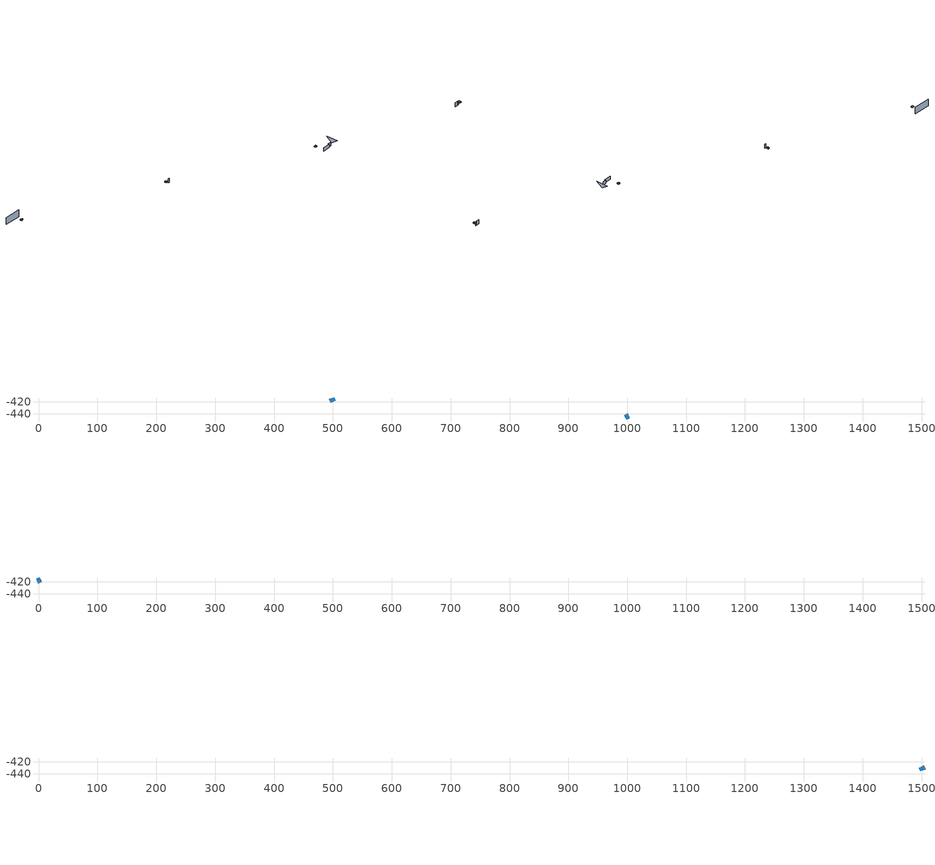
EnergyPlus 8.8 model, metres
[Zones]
1Perim
 floor adiabatic (115mmSandLimeBrick): 501.09,-418.93 496.94,-420.72 494.57,-415.2 498.72,-413.42 z0
 wall outside (U0-4): 501.09,-418.93 498.72,-413.42 z0:3.04
 wall to 1Core (115mmSandLimeBrick): 494.57,-415.2 496.94,-420.72 z0:3.04
 wall adiabatic (115mmSandLimeBrick): 498.72,-413.42 494.57,-415.2 / 496.94,-420.72 501.09,-418.93 z0:3.04
 window (Double): 501.05,-418.84 498.76,-413.51 z0.85:2.11
 ceiling adiabatic (115mmSandLimeBrick): 501.09,-418.93 498.72,-413.42 495.4,-414.85 497.77,-420.36 z3.04
 roof outside (U0-3): 497.77,-420.36 495.4,-414.85 494.57,-415.2 496.94,-420.72 z3.04
1Core
 floor adiabatic (115mmSandLimeBrick): 496.94,-420.72 496.56,-420.88 494.19,-415.37 494.57,-415.2 z0
 wall adiabatic (115mmSandLimeBrick): 494.57,-415.2 494.19,-415.37 496.56,-420.88 496.94,-420.72 z0:3.04
 ceiling adiabatic (115mmSandLimeBrick): 496.94,-420.72 494.57,-415.2 494.26,-415.34 496.63,-420.85 z3.04
 roof outside (U0-3): 496.63,-420.85 494.26,-415.34 494.19,-415.37 496.56,-420.88 z3.04
2Perim
 floor adiabatic (115mmSandLimeBrick): 997.17,-447.25 995.52,-443.04 1001.1,-440.84 1002.76,-445.05 z0
 wall outside (U0-4): 997.17,-447.25 1002.76,-445.05 z0:3.04
 wall to 2Core (115mmSandLimeBrick): 1001.1,-440.84 995.52,-443.04 z0:3.04
 wall adiabatic (115mmSandLimeBrick): 1002.76,-445.05 1001.1,-440.84 / 995.52,-443.04 997.17,-447.25 z0:3.04
 window (Double): 997.26,-447.21 1002.66,-445.09 z0.85:2.11
 ceiling adiabatic (115mmSandLimeBrick): 997.17,-447.25 1002.76,-445.05 1001.43,-441.68 995.85,-443.88 z3.04
 roof outside (U0-3): 995.85,-443.88 1001.43,-441.68 1001.1,-440.84 995.52,-443.04 z3.04
2Core
 floor adiabatic (115mmSandLimeBrick): 995.52,-443.04 995.37,-442.65 1000.95,-440.46 1001.1,-440.84 z0
 wall adiabatic (115mmSandLimeBrick): 1001.1,-440.84 1000.95,-440.46 995.37,-442.65 995.52,-443.04 z0:3.04
 ceiling adiabatic (115mmSandLimeBrick): 995.52,-443.04 1001.1,-440.84 1000.98,-440.53 995.4,-442.73 z3.04
 roof outside (U0-3): 995.4,-442.73 1000.98,-440.53 1000.95,-440.46 995.37,-442.65 z3.04
0Perim
 floor adiabatic (115mmSandLimeBrick): 2.8,-415.15 4.58,-419.31 -0.93,-421.68 -2.72,-417.52 z6.08
 wall outside (U0-4): 2.8,-415.15 -2.72,-417.52 z6.08:9.11
 wall to 0Core (115mmSandLimeBrick): -0.93,-421.68 4.58,-419.31 z6.08:9.11
 wall adiabatic (115mmSandLimeBrick): -2.72,-417.52 -0.93,-421.68 / 4.58,-419.31 2.8,-415.15 z6.08:9.11
 window (Double): 2.7,-415.19 -2.62,-417.48 z6.93:7.56
 ceiling adiabatic (115mmSandLimeBrick): 2.8,-415.15 -2.72,-417.52 -1.29,-420.85 4.23,-418.48 z9.11
 roof outside (U0-3): 4.23,-418.48 -1.29,-420.85 -0.93,-421.68 4.58,-419.31 z9.11
0Core
 floor adiabatic (115mmSandLimeBrick): 4.58,-419.31 4.75,-419.69 -0.77,-422.06 -0.93,-421.68 z6.08
 wall adiabatic (115mmSandLimeBrick): -0.93,-421.68 -0.77,-422.06 4.75,-419.69 4.58,-419.31 z6.08:9.11
 ceiling adiabatic (115mmSandLimeBrick): 4.58,-419.31 -0.93,-421.68 -0.8,-421.98 4.71,-419.61 z9.11
 roof outside (U0-3): 4.71,-419.61 -0.8,-421.98 -0.77,-422.06 4.75,-419.69 z9.11
3Perim
 floor adiabatic (115mmSandLimeBrick): 1498.85,-428.92 1502.96,-427.05 1505.45,-432.51 1501.33,-434.38 z9.11
 wall outside (U0-4): 1498.85,-428.92 1501.33,-434.38 z9.11:12.15
 wall to 3Core (115mmSandLimeBrick): 1505.45,-432.51 1502.96,-427.05 z9.11:12.15
 wall adiabatic (115mmSandLimeBrick): 1501.33,-434.38 1505.45,-432.51 / 1502.96,-427.05 1498.85,-428.92 z9.11:12.15
 window (Double): 1498.89,-429.01 1501.29,-434.29 z9.96:11.22
 ceiling adiabatic (115mmSandLimeBrick): 1498.85,-428.92 1501.33,-434.38 1504.63,-432.88 1502.14,-427.42 z12.15
 roof outside (U0-3): 1502.14,-427.42 1504.63,-432.88 1505.45,-432.51 1502.96,-427.05 z12.15
3Core
 floor adiabatic (115mmSandLimeBrick): 1502.96,-427.05 1503.34,-426.87 1505.83,-432.33 1505.45,-432.51 z9.11
 wall adiabatic (115mmSandLimeBrick): 1505.45,-432.51 1505.83,-432.33 1503.34,-426.87 1502.96,-427.05 z9.11:12.15
 ceiling adiabatic (115mmSandLimeBrick): 1502.96,-427.05 1505.45,-432.51 1505.75,-432.37 1503.27,-426.91 z12.15
 roof outside (U0-3): 1503.27,-426.91 1505.75,-432.37 1505.83,-432.33 1503.34,-426.87 z12.15
shading: -49.45,-411.13 5.01,-389.32 z0:25.55; 506.44,-421.49 502.86,-423.03 / 1485.94,-434.05 1495.19,-430.07 / 1495.19,-430.07 1498.24,-427.59 z0:15.19; 1036.58,-466.31 1012.39,-476.96 / 1044.6,-458.6 1035.04,-462.75 z0:11.9; 1063.54,-464.58,15.19 1046.69,-427.59,15.19 1055.12,-446.09,0
[Site:GroundTemperature:BuildingSurface]
14, 14, 14, 14, 14, 14, 14, 14, 14, 14, 14, 14
[Site:GroundReflectance]
0.2, 0.2, 0.2, 0.2, 0.2, 0.2, 0.2, 0.2, 0.2, 0.2, 0.2, 0.2
[Site:GroundReflectance:SnowModifier]
1, 1
[Building]
Building: North Axis {deg}=0; Terrain=Suburbs; Loads Convergence Tolerance Value=.04; Temperature Convergence Tolerance Value {deltaC}=.4; Solar Distribution=MinimalShadowing; Maximum Number of Warmup Days=25
[Construction]
115mmSandLimeBrick: Plaster_0.005_115mmSandLimeBrick, Sand-Lime Brick_0.08_115mmSandLimeBrick, Plaster_0.08_115mmSandLimeBrick
U0-4: XPS Board_0.06_U0-4, General Concrete_0.2_U0-4
U0-3: XPS Board_0.12_U0-3, General Concrete_0.2_U0-3
Double: Generic Clear Glass 6mm_0.006_Double, ARGON_0.0013_Double, Generic Clear Glass 6mm_0.006_Double
[Material] Roughness=Rough; Thermal Absorptance=0.9
Name | Thickness {m} | Conductivity {W/m-K} | Density {kg/m3} | Specific Heat {J/kg-K} | Solar Absorptance | Visible Absorptance
Plaster_0.005_115mmSandLimeBrick | 0.005 | 1 | 2000 | 1130 | 0.6 | 0.6
Sand-Lime Brick_0.08_115mmSandLimeBrick | 0.08 | 0.56 | 1200 | 1000 | 0.6 | 0.6
Plaster_0.08_115mmSandLimeBrick | 0.08 | 1 | 2000 | 1130 | 0.6 | 0.6
XPS Board_0.06_U0-4 | 0.06 | 0.034 | 35 | 1400 | 0.6 | 0.6
General Concrete_0.2_U0-4; General Concrete_0.2_U0-3 | 0.2 | 2 | 2400 | 950 | 0.7 | 0.7
XPS Board_0.12_U0-3 | 0.12 | 0.034 | 35 | 1400 | 0.6 | 0.6
[WindowMaterial:Glazing]
Generic Clear Glass 6mm_0.006_Double: Optical Data Type=SpectralAverage; Window Glass Spectral Data Set=SpectralAverage; Thickness {m}=0.006; Solar Transmittance at Normal Incidence=0.68; Front Side Solar Reflectance at Normal Incidence=0.09; Back Side Solar Reflectance at Normal Incidence=0.1; Visible Transmittance at Normal Incidence=0.81; Front Side Visible Reflectance at Normal Incidence=0.11; Back Side Visible Reflectance at Normal Incidence=0.12; Infrared Transmittance at Normal Incidence=0; Front Side Infrared Hemispherical Emissivity=0.2; Back Side Infrared Hemispherical Emissivity=0.2; Conductivity {W/m-K}=0.9; Dirt Correction Factor for Solar and Visible Transmittance=1
[WindowMaterial:Gas]
ARGON_0.0013_Double: Gas Type=ARGON; Thickness {m}=0.0013
[EnergyManagementSystem:Sensor]
Name | Output:Variable or Output:Meter Index Key | Output:Variable or Output:Meter
OutdoorTemp | Environment | Site Outdoor Air Drybulb Temperature
OutdoorRelHumid | Environment | Site Outdoor Air Relative Humidity
USRNATVENT_0Perim; USRNATVENT_1Perim; USRNATVENT_2Perim; USRNATVENT_3Perim | AllOff | Schedule Value
[Zone] Type=1; Multiplier=1; Zone Inside Convection Algorithm=TARP; Zone Outside Convection Algorithm=DOE-2
Name | Volume {m3} | Floor Area {m2}
0Perim; 1Perim; 2Perim; 3Perim | 82.458 | 27.1396
0Core; 1Core; 2Core; 3Core | 7.58238 | 2.49561
[People] Number of People Schedule=60HrWk; Number of People Calculation Method=People/Area; People per Zone Floor Area {person/m2}=0.25; Fraction Radiant=0.3; Sensible Heat Fraction=AUTOCALCULATE; Carbon Dioxide Generation Rate {m3/s-W}=3.82e-08; Enable ASHRAE 55 Comfort Warnings=No; Mean Radiant Temperature Calculation Type=ZoneAveraged; Clothing Insulation Calculation Method=DynamicClothingModelASHRAE55; Thermal Comfort Model 1 Type=AdaptiveASH55
Name | Zone or ZoneList | Activity Level Schedule | Work Efficiency Schedule | Air Velocity Schedule
People 0Perim | 0Perim | 0PerimPeopleActivity | 0PerimWorkEfficiency | 0PerimAirVelocity
People 0Core | 0Core | 0CorePeopleActivity | 0CoreWorkEfficiency | 0CoreAirVelocity
People 1Perim | 1Perim | 1PerimPeopleActivity | 1PerimWorkEfficiency | 1PerimAirVelocity
People 1Core | 1Core | 1CorePeopleActivity | 1CoreWorkEfficiency | 1CoreAirVelocity
People 2Perim | 2Perim | 2PerimPeopleActivity | 2PerimWorkEfficiency | 2PerimAirVelocity
People 2Core | 2Core | 2CorePeopleActivity | 2CoreWorkEfficiency | 2CoreAirVelocity
People 3Perim | 3Perim | 3PerimPeopleActivity | 3PerimWorkEfficiency | 3PerimAirVelocity
People 3Core | 3Core | 3CorePeopleActivity | 3CoreWorkEfficiency | 3CoreAirVelocity
[ElectricEquipment] Schedule=60HrWk; Design Level Calculation Method=Watts/Area; Watts per Zone Floor Area {W/m2}=25; Fraction Latent=0; Fraction Radiant=.2; Fraction Lost=0
Name | Zone or ZoneList
0Perim Equipment 1 | 0Perim
0Core Equipment 1 | 0Core
1Perim Equipment 1 | 1Perim
1Core Equipment 1 | 1Core
2Perim Equipment 1 | 2Perim
2Core Equipment 1 | 2Core
3Perim Equipment 1 | 3Perim
3Core Equipment 1 | 3Core
[Lights] Schedule=30HrWk; Design Level Calculation Method=Watts/Area; Watts per Zone Floor Area {W/m2}=10; Return Air Fraction=0; Fraction Radiant=.42; Fraction Visible=.18; Fraction Replaceable=1
Name | Zone or ZoneList
0Perim General lighting | 0Perim
0Core General lighting | 0Core
1Perim General lighting | 1Perim
1Core General lighting | 1Core
2Perim General lighting | 2Perim
2Core General lighting | 2Core
3Perim General lighting | 3Perim
3Core General lighting | 3Core
[Daylighting:Controls] Daylighting Method=SplitFlux; Lighting Control Type=Continuous; Minimum Input Power Fraction for Continuous or ContinuousOff Dimming Control=0.1; Minimum Light Output Fraction for Continuous or ContinuousOff Dimming Control=0.1; Number of Stepped Control Steps=3; Probability Lighting will be Reset When Needed in Manual Stepped Control=1; Glare Calculation Azimuth Angle of View Direction Clockwise from Zone y-Axis {deg}=0; Maximum Allowable Discomfort Glare Index=22; Fraction of Zone Controlled by Reference Point 1=1; Illuminance Setpoint at Reference Point 1 {lux}=500
Name | Zone | Glare Calculation Daylighting Reference Point | Daylighting Reference Point 1
0Perim_DaylCtrl | 0Perim | 0Perim_DaylRefPt1 | 0Perim_DaylRefPt1
0Core_DaylCtrl | 0Core | 0Core_DaylRefPt1 | 0Core_DaylRefPt1
1Perim_DaylCtrl | 1Perim | 1Perim_DaylRefPt1 | 1Perim_DaylRefPt1
1Core_DaylCtrl | 1Core | 1Core_DaylRefPt1 | 1Core_DaylRefPt1
2Perim_DaylCtrl | 2Perim | 2Perim_DaylRefPt1 | 2Perim_DaylRefPt1
2Core_DaylCtrl | 2Core | 2Core_DaylRefPt1 | 2Core_DaylRefPt1
3Perim_DaylCtrl | 3Perim | 3Perim_DaylRefPt1 | 3Perim_DaylRefPt1
3Core_DaylCtrl | 3Core | 3Core_DaylRefPt1 | 3Core_DaylRefPt1
[ZoneControl:Thermostat]
Name | Zone or ZoneList | Control Type Schedule | Control 1
0Perim Thermostat | 0Perim | 0PerimZoneControlTypeSched | Dual Setpoint - Zone 0Perim
0Core Thermostat | 0Core | 0CoreZoneControlTypeSched | Dual Setpoint - Zone 0Core
1Perim Thermostat | 1Perim | 1PerimZoneControlTypeSched | Dual Setpoint - Zone 1Perim
1Core Thermostat | 1Core | 1CoreZoneControlTypeSched | Dual Setpoint - Zone 1Core
2Perim Thermostat | 2Perim | 2PerimZoneControlTypeSched | Dual Setpoint - Zone 2Perim
2Core Thermostat | 2Core | 2CoreZoneControlTypeSched | Dual Setpoint - Zone 2Core
3Perim Thermostat | 3Perim | 3PerimZoneControlTypeSched | Dual Setpoint - Zone 3Perim
3Core Thermostat | 3Core | 3CoreZoneControlTypeSched | Dual Setpoint - Zone 3Core
[ThermostatSetpoint:DualSetpoint]
Name | Heating Setpoint Temperature Schedule | Cooling Setpoint Temperature Schedule
Dual Setpoint - Zone 0Perim | 0PerimHeating_SP_Sch | 0PerimCooling_SP_Sch
Dual Setpoint - Zone 0Core | 0CoreHeating_SP_Sch | 0CoreCooling_SP_Sch
Dual Setpoint - Zone 1Perim | 1PerimHeating_SP_Sch | 1PerimCooling_SP_Sch
Dual Setpoint - Zone 1Core | 1CoreHeating_SP_Sch | 1CoreCooling_SP_Sch
Dual Setpoint - Zone 2Perim | 2PerimHeating_SP_Sch | 2PerimCooling_SP_Sch
Dual Setpoint - Zone 2Core | 2CoreHeating_SP_Sch | 2CoreCooling_SP_Sch
Dual Setpoint - Zone 3Perim | 3PerimHeating_SP_Sch | 3PerimCooling_SP_Sch
Dual Setpoint - Zone 3Core | 3CoreHeating_SP_Sch | 3CoreCooling_SP_Sch
[Zone equipment]
0Perim: 0Perim Ideal Loads Air
0Core: 0Core Ideal Loads Air
1Perim: 1Perim Ideal Loads Air
1Core: 1Core Ideal Loads Air
2Perim: 2Perim Ideal Loads Air
2Core: 2Core Ideal Loads Air
3Perim: 3Perim Ideal Loads Air
3Core: 3Core Ideal Loads Air
[ZoneHVAC:IdealLoadsAirSystem] Maximum Heating Supply Air Temperature {C}=30; Minimum Cooling Supply Air Temperature {C}=18; Maximum Heating Supply Air Humidity Ratio {kgWater/kgDryAir}=0.01; Minimum Cooling Supply Air Humidity Ratio {kgWater/kgDryAir}=0.008; Heating Limit=NoLimit; Maximum Heating Air Flow Rate {m3/s}=100; Cooling Limit=NoLimit; Maximum Cooling Air Flow Rate {m3/s}=100; Heating Availability Schedule=AllOn; Cooling Availability Schedule=AllOn; Dehumidification Control Type=None; Humidification Control Type=None; Demand Controlled Ventilation Type=OccupancySchedule; Outdoor Air Economizer Type=DifferentialDryBulb; Heat Recovery Type=None; Sensible Heat Recovery Effectiveness=0.7; Latent Heat Recovery Effectiveness=0.65
Name | Design Specification Outdoor Air Object
0Perim Ideal Loads Air | 0PerimMinFreshAir
0Core Ideal Loads Air | 0CoreMinFreshAir
1Perim Ideal Loads Air | 1PerimMinFreshAir
1Core Ideal Loads Air | 1CoreMinFreshAir
2Perim Ideal Loads Air | 2PerimMinFreshAir
2Core Ideal Loads Air | 2CoreMinFreshAir
3Perim Ideal Loads Air | 3PerimMinFreshAir
3Core Ideal Loads Air | 3CoreMinFreshAir
[DesignSpecification:OutdoorAir] Outdoor Air Method=Sum; Outdoor Air Flow per Person {m3/s-person}=0.001; Outdoor Air Flow per Zone Floor Area {m3/s-m2}=0.001; Outdoor Air Schedule=60HrWk
0PerimMinFreshAir; 0CoreMinFreshAir; 1PerimMinFreshAir; 1CoreMinFreshAir; 2PerimMinFreshAir; 2CoreMinFreshAir; 3PerimMinFreshAir; 3CoreMinFreshAir
[ZoneVentilation:DesignFlowRate] Schedule=AllOn; Design Flow Rate Calculation Method=AirChanges/Hour; Air Changes per Hour {1/hr}=0; Ventilation Type=NATURAL; Fan Pressure Rise {Pa}=0; Fan Total Efficiency=1; Constant Term Coefficient=1; Temperature Term Coefficient=0; Velocity Term Coefficient=0; Velocity Squared Term Coefficient=0; Minimum Indoor Temperature {C}=18; Delta Temperature {deltaC}=1; Maximum Wind Speed {m/s}=40
Name | Zone or ZoneList
0Perim ScheduledVent | 0Perim
1Perim ScheduledVent | 1Perim
2Perim ScheduledVent | 2Perim
3Perim ScheduledVent | 3Perim
[EnergyManagementSystem:Actuator] Actuated Component Type=Schedule:Constant; Actuated Component Control Type=Schedule Value
Name | Actuated Component Unique
NATVENT_AVAIL_SCHED_ACTUATOR_0Perim | NATVENT_AVAIL_SCHED_0Perim
NATVENT_AVAIL_SCHED_ACTUATOR_1Perim | NATVENT_AVAIL_SCHED_1Perim
NATVENT_AVAIL_SCHED_ACTUATOR_2Perim | NATVENT_AVAIL_SCHED_2Perim
NATVENT_AVAIL_SCHED_ACTUATOR_3Perim | NATVENT_AVAIL_SCHED_3Perim
[EnergyManagementSystem:ProgramCallingManager]
My 0Perim_Setpoint_Schedule_Calculator_Example: BeginTimestepBeforePredictor; 0Perim_ErlEnforceBinary
My 1Perim_Setpoint_Schedule_Calculator_Example: BeginTimestepBeforePredictor; 1Perim_ErlEnforceBinary
My 2Perim_Setpoint_Schedule_Calculator_Example: BeginTimestepBeforePredictor; 2Perim_ErlEnforceBinary
My 3Perim_Setpoint_Schedule_Calculator_Example: BeginTimestepBeforePredictor; 3Perim_ErlEnforceBinary
[EnergyManagementSystem:Program]
0Perim_ErlEnforceBinary: IF (USRNATVENT_0Perim > 0); Set NATVENT_AVAIL_SCHED_ACTUATOR_0Perim = 1; ELSE; Set NATVENT_AVAIL_SCHED_ACTUATOR_0Perim = 0; ENDIF
1Perim_ErlEnforceBinary: IF (USRNATVENT_1Perim > 0); Set NATVENT_AVAIL_SCHED_ACTUATOR_1Perim = 1; ELSE; Set NATVENT_AVAIL_SCHED_ACTUATOR_1Perim = 0; ENDIF
2Perim_ErlEnforceBinary: IF (USRNATVENT_2Perim > 0); Set NATVENT_AVAIL_SCHED_ACTUATOR_2Perim = 1; ELSE; Set NATVENT_AVAIL_SCHED_ACTUATOR_2Perim = 0; ENDIF
3Perim_ErlEnforceBinary: IF (USRNATVENT_3Perim > 0); Set NATVENT_AVAIL_SCHED_ACTUATOR_3Perim = 1; ELSE; Set NATVENT_AVAIL_SCHED_ACTUATOR_3Perim = 0; ENDIF
[ZoneVentilation:WindandStackOpenArea] Opening Effectiveness=0; Effective Angle {deg}=0; Discharge Coefficient for Opening=0.6; Minimum Indoor Temperature {C}=24; Maximum Indoor Temperature {C}=100; Delta Temperature {deltaC}=1; Minimum Outdoor Temperature {C}=22; Maximum Outdoor Temperature {C}=26; Maximum Wind Speed {m/s}=40
Name | Zone | Opening Area {m2} | Opening Area Fraction Schedule | Height Difference {m}
0PerimNatVent_Buoy | 0Perim | 2.91676 | NATVENT_AVAIL_SCHED_0Perim | 0.157153
1PerimNatVent_Buoy | 1Perim | 5.83351 | NATVENT_AVAIL_SCHED_1Perim | 0.314306
2PerimNatVent_Buoy | 2Perim | 5.83351 | NATVENT_AVAIL_SCHED_2Perim | 0.314306
3PerimNatVent_Buoy | 3Perim | 5.83351 | NATVENT_AVAIL_SCHED_3Perim | 0.314306
[ZoneInfiltration:DesignFlowRate] Schedule=On; Design Flow Rate Calculation Method=AirChanges/Hour; Air Changes per Hour {1/hr}=0.5; Constant Term Coefficient=1; Temperature Term Coefficient=0; Velocity Term Coefficient=0; Velocity Squared Term Coefficient=0
Name | Zone or ZoneList
0PerimInfiltration | 0Perim
1PerimInfiltration | 1Perim
2PerimInfiltration | 2Perim
3PerimInfiltration | 3Perim
[WaterUse:Equipment]
Name | Peak Flow Rate {m3/s} | Flow Rate Fraction Schedule | Target Temperature Schedule | Hot Water Supply Temperature Schedule | Cold Water Supply Temperature Schedule
DHW 0Perim | 0 | equipOffice | DHW Supply Temperature 0Perim | DHW Supply Temperature 0Perim | DHW Mains Temperature 0Perim
DHW 0Core | 2.07967e-06 | 60HrWk | DHW Supply Temperature 0Core | DHW Supply Temperature 0Core | DHW Mains Temperature 0Core
DHW 1Perim | 0 | equipOffice | DHW Supply Temperature 1Perim | DHW Supply Temperature 1Perim | DHW Mains Temperature 1Perim
DHW 1Core | 2.07967e-06 | 60HrWk | DHW Supply Temperature 1Core | DHW Supply Temperature 1Core | DHW Mains Temperature 1Core
DHW 2Perim | 0 | equipOffice | DHW Supply Temperature 2Perim | DHW Supply Temperature 2Perim | DHW Mains Temperature 2Perim
DHW 2Core | 2.07967e-06 | 60HrWk | DHW Supply Temperature 2Core | DHW Supply Temperature 2Core | DHW Mains Temperature 2Core
DHW 3Perim | 0 | equipOffice | DHW Supply Temperature 3Perim | DHW Supply Temperature 3Perim | DHW Mains Temperature 3Perim
DHW 3Core | 2.07967e-06 | 60HrWk | DHW Supply Temperature 3Core | DHW Supply Temperature 3Core | DHW Mains Temperature 3Core
[Schedule:Constant]
On: On/Off, 1
0PerimPeopleActivity; 0CorePeopleActivity; 1PerimPeopleActivity; 1CorePeopleActivity; 2PerimPeopleActivity; 2CorePeopleActivity; 3PerimPeopleActivity; 3CorePeopleActivity: Any Number, 125.28
0PerimAirVelocity; 0CoreAirVelocity; 1PerimAirVelocity; 1CoreAirVelocity; 2PerimAirVelocity; 2CoreAirVelocity; 3PerimAirVelocity; 3CoreAirVelocity: Any Number, 0.2
0PerimWorkEfficiency; 0CoreWorkEfficiency; 1PerimWorkEfficiency; 1CoreWorkEfficiency; 2PerimWorkEfficiency; 2CoreWorkEfficiency; 3PerimWorkEfficiency; 3CoreWorkEfficiency: Any Number, 0
0PerimHeating_SP_Sch; 0PerimCooling_SP_Sch; 0CoreHeating_SP_Sch; 0CoreCooling_SP_Sch; 1PerimHeating_SP_Sch; 1PerimCooling_SP_Sch; 1CoreHeating_SP_Sch; 1CoreCooling_SP_Sch; 2PerimHeating_SP_Sch; 2PerimCooling_SP_Sch; 2CoreHeating_SP_Sch; 2CoreCooling_SP_Sch; 3PerimHeating_SP_Sch; 3PerimCooling_SP_Sch; 3CoreHeating_SP_Sch; 3CoreCooling_SP_Sch: Temperature, 24
0PerimZoneControlTypeSched; 0CoreZoneControlTypeSched; 1PerimZoneControlTypeSched; 1CoreZoneControlTypeSched; 2PerimZoneControlTypeSched; 2CoreZoneControlTypeSched; 3PerimZoneControlTypeSched; 3CoreZoneControlTypeSched: Any Number, 4
NATVENT_AVAIL_SCHED_0Perim; NATVENT_AVAIL_SCHED_1Perim; NATVENT_AVAIL_SCHED_2Perim; NATVENT_AVAIL_SCHED_3Perim: Fraction, 1
DHW Supply Temperature 0Perim; DHW Supply Temperature 0Core; DHW Supply Temperature 1Perim; DHW Supply Temperature 1Core; DHW Supply Temperature 2Perim; DHW Supply Temperature 2Core; DHW Supply Temperature 3Perim; DHW Supply Temperature 3Core: Temperature, 65
DHW Mains Temperature 0Perim; DHW Mains Temperature 0Core; DHW Mains Temperature 1Perim; DHW Mains Temperature 1Core; DHW Mains Temperature 2Perim; DHW Mains Temperature 2Core; DHW Mains Temperature 3Perim; DHW Mains Temperature 3Core: Temperature, 10
[Schedule:Year]
60HrWk: 60HrWk, 1, 1, 12, 31
AllOn: AllOn, 1, 1, 12, 31
equipOffice: equipOffice, 1, 1, 12, 31
30HrWk: 30HrWk, 1, 1, 12, 31
AllOff: AllOff, 1, 1, 12, 31
[Schedule:Week:Daily]
60HrWk: 60HrWkDay, 60HrWkDay, 60HrWkDay, 60HrWkDay, 60HrWkDay, 60HrWkDay, 60HrWkDay, 60HrWkDay, 60HrWkDay, 60HrWkDay, 60HrWkDay, 60HrWkDay
AllOn: AllOn, AllOn, AllOn, AllOn, AllOn, AllOn, AllOn, AllOn, AllOn, AllOn, AllOn, AllOn
equipOffice: equipOfficeWeekEnd, equipOffice, equipOffice, equipOffice, equipOffice, equipOffice, equipOfficeWeekEnd, equipOfficeWeekEnd, equipOffice, equipOffice, equipOffice, equipOffice
30HrWk: 30HrWkDay, 30HrWkDay, 30HrWkDay, 30HrWkDay, 30HrWkDay, 30HrWkDay, 30HrWkDay, 30HrWkDay, 30HrWkDay, 30HrWkDay, 30HrWkDay, 30HrWkDay
AllOff: AllOff, AllOff, AllOff, AllOff, AllOff, AllOff, AllOff, AllOff, AllOff, AllOff, AllOff, AllOff
[Schedule:Day:Hourly]
60HrWkDay: 0.2, 0.2, 0.2, 0.2, 0.2, 0.2, 0.2, 0.4, 0.8, 0.8, 1, 1, 0.8, 1, 1, 1, 0.8, 0.4, 0.2, 0.2, 0.2, 0.2, 0.2, 0.2
AllOn: 1, 1, 1, 1, 1, 1, 1, 1, 1, 1, 1, 1, 1, 1, 1, 1, 1, 1, 1, 1, 1, 1, 1, 1
equipOffice; equipOfficeWeekEnd; 30HrWkDay: 0.1, 0.1, 0.1, 0.1, 0.1, 0.1, 0.1, 0.2, 0.4, 0.6, 0.8, 0.8, 0.4, 0.6, 0.8, 0.8, 0.4, 0.2, 0.1, 0.1, 0.1, 0.1, 0.1, 0.1
AllOff: 0, 0, 0, 0, 0, 0, 0, 0, 0, 0, 0, 0, 0, 0, 0, 0, 0, 0, 0, 0, 0, 0, 0, 0
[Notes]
----  This file was generated with Archsim v.4.0.2.17
-------------------------ERL SENSORS--------------------------
115mmSandLimeBrick GasType: Partition
